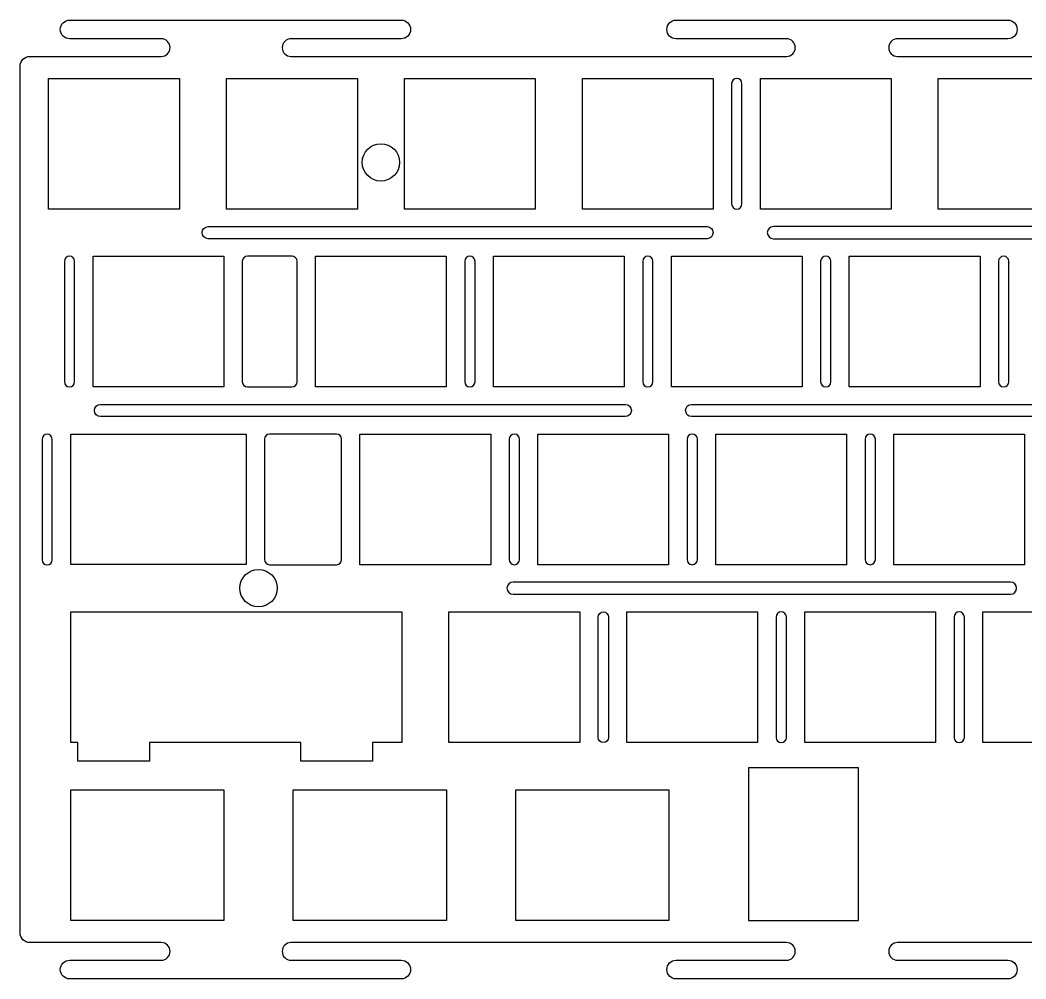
# Model space of a CAD drawing. Header units: millimetres. Extents: x -367 to 368, y -81 to 81.
# Drawn here: x 62.7 to 170.4, y -81.1 to 21.6 of the extents above; entities that cross this region are included whole.
import ezdxf

# ---------------------------------------------------------------- set-up
doc = ezdxf.new("R2010")
doc.units = ezdxf.units.MM
doc.header["$MEASUREMENT"] = 0
doc.layers.add('Ä¬ÈÏÖµ', color=7, linetype='Continuous', lineweight=0)

msp = doc.modelspace()

# ---------------------------------------------------------------- linework, layer by layer
at = {"layer": 'Ä¬ÈÏÖµ', "color": 7, "lineweight": 25, "true_color": 0xffffff}
for points in [[(65.74, 1.4), (65.74, 15.4), (79.74, 15.4), (79.74, 1.4)], [(84.79, 1.4), (84.79, 15.4), (98.79, 15.4), (98.79, 1.4)], [(103.84, 1.4), (103.84, 15.4), (117.84, 15.4), (117.84, 1.4)], [(122.89, 1.4), (122.89, 15.4), (136.89, 15.4), (136.89, 1.4)], [(141.94, 1.4), (141.94, 15.4), (155.94, 15.4), (155.94, 1.4)], [(160.99, 1.4), (160.99, 15.4), (174.99, 15.4), (174.99, 1.4)], [(70.5, -17.64), (70.5, -3.64), (84.5, -3.64), (84.5, -17.64)], [(94.31, -17.64), (94.31, -3.64), (108.31, -3.64), (108.31, -17.64)], [(113.36, -17.64), (113.36, -3.64), (127.36, -3.64), (127.36, -17.64)], [(132.41, -17.64), (132.41, -3.64), (146.41, -3.64), (146.41, -17.64)], [(151.46, -17.64), (151.46, -3.64), (165.46, -3.64), (165.46, -17.64)], [(68.11, -36.66), (68.11, -22.71), (86.88, -22.71), (86.88, -36.66)], [(99.07, -36.69), (99.07, -22.69), (113.07, -22.69), (113.07, -36.69)], [(118.12, -36.69), (118.12, -22.69), (132.12, -22.69), (132.12, -36.69)], [(137.17, -36.69), (137.17, -22.69), (151.17, -22.69), (151.17, -36.69)], [(156.22, -36.69), (156.22, -22.69), (170.22, -22.69), (170.22, -36.69)], [(179.75, -36.69), (179.75, -55.74), (165.75, -55.74), (165.75, -41.74), (175.27, -41.74), (175.27, -22.69), (189.27, -22.69), (189.27, -36.69)], [(100.43, -55.74), (100.43, -57.74), (92.75, -57.74), (92.75, -55.74), (76.55, -55.74), (76.55, -57.74), (68.87, -57.74), (68.87, -55.74), (68.12, -55.74), (68.12, -41.74), (103.56, -41.74), (103.56, -55.74)], [(108.6, -55.74), (108.6, -41.74), (122.6, -41.74), (122.6, -55.74)], [(127.65, -55.74), (127.65, -41.74), (141.65, -41.74), (141.65, -55.74)], [(146.7, -55.74), (146.7, -41.74), (160.7, -41.74), (160.7, -55.74)], [(140.68, -74.8), (152.44, -74.8), (152.44, -58.45), (140.68, -58.45)], [(68.12, -74.8), (68.12, -60.8), (84.5, -60.8), (84.5, -74.8)], [(91.93, -74.8), (91.93, -60.8), (108.32, -60.8), (108.32, -74.8)], [(115.75, -74.8), (115.75, -60.8), (132.14, -60.8), (132.14, -74.8)]]:
    msp.add_lwpolyline(points, close=True, dxfattribs=at)
for centre in [(101.31, 6.4), (88.21, -39.2)]:
    msp.add_circle(centre, 2, dxfattribs=at)
for points, knots in [([(197.86, -79.05), (197.31, -79.05), (196.86, -79.5), (196.86, -80.05), (196.86, -80.6), (197.31, -81.05), (197.86, -81.05), (197.86, -81.05), (233.36, -81.05), (233.36, -81.05), (233.92, -81.05), (234.36, -80.6), (234.36, -80.05), (234.36, -79.5), (233.92, -79.05), (233.36, -79.05), (233.36, -79.05), (221.56, -79.05), (221.56, -79.05), (221.04, -79.05), (220.61, -78.63), (220.61, -78.11), (220.61, -77.58), (221.04, -77.16), (221.56, -77.16), (221.56, -77.16), (274.61, -77.16), (274.61, -77.16), (275.13, -77.16), (275.55, -77.58), (275.55, -78.1), (275.55, -78.63), (275.13, -79.05), (274.61, -79.05), (274.61, -79.05), (262.8, -79.05), (262.8, -79.05), (262.25, -79.05), (261.8, -79.5), (261.8, -80.05), (261.8, -80.6), (262.25, -81.05), (262.8, -81.05), (262.8, -81.05), (298.3, -81.05), (298.3, -81.05), (298.85, -81.05), (299.3, -80.6), (299.3, -80.05), (299.3, -79.5), (298.85, -79.05), (298.3, -79.05), (298.3, -79.05), (286.5, -79.05), (286.5, -79.05), (285.98, -79.05), (285.55, -78.63), (285.55, -78.11), (285.55, -77.58), (285.97, -77.16), (286.5, -77.16), (286.5, -77.16), (339.54, -77.16), (339.54, -77.16), (340.07, -77.16), (340.49, -77.58), (340.49, -78.1), (340.49, -78.63), (340.07, -79.05), (339.54, -79.05), (339.54, -79.05), (327.74, -79.05), (327.74, -79.05), (327.19, -79.05), (326.74, -79.5), (326.74, -80.05), (326.74, -80.6), (327.19, -81.05), (327.74, -81.05), (327.74, -81.05), (363.24, -81.05), (363.24, -81.05), (363.79, -81.05), (364.24, -80.6), (364.24, -80.05), (364.24, -79.5), (363.79, -79.05), (363.24, -79.05), (363.24, -79.05), (353.43, -79.05), (353.43, -79.05), (352.91, -79.05), (352.49, -78.63), (352.49, -78.11), (352.49, -77.58), (352.91, -77.16), (353.43, -77.16), (353.43, -77.16), (366.49, -77.16), (366.49, -77.16), (367.07, -77.16), (367.54, -76.69), (367.54, -76.11), (367.54, -76.11), (367.54, 16.7), (367.54, 16.7), (367.54, 17.28), (367.07, 17.75), (366.49, 17.75), (366.49, 17.75), (353.43, 17.75), (353.43, 17.75), (352.91, 17.75), (352.49, 18.17), (352.49, 18.7), (352.49, 19.22), (352.91, 19.64), (353.43, 19.64), (353.43, 19.64), (363.24, 19.64), (363.24, 19.64), (363.79, 19.64), (364.24, 20.09), (364.24, 20.64), (364.24, 21.19), (363.79, 21.64), (363.24, 21.64), (363.24, 21.64), (327.74, 21.64), (327.74, 21.64), (327.19, 21.64), (326.74, 21.19), (326.74, 20.64), (326.74, 20.09), (327.19, 19.64), (327.74, 19.64), (327.74, 19.64), (339.54, 19.64), (339.54, 19.64), (340.07, 19.64), (340.49, 19.22), (340.49, 18.7), (340.49, 18.18), (340.07, 17.75), (339.54, 17.75), (339.54, 17.75), (286.5, 17.75), (286.5, 17.75), (285.97, 17.75), (285.55, 18.17), (285.55, 18.7), (285.55, 19.22), (285.97, 19.64), (286.5, 19.64), (286.5, 19.64), (298.3, 19.64), (298.3, 19.64), (298.85, 19.64), (299.3, 20.09), (299.3, 20.64), (299.3, 21.19), (298.85, 21.64), (298.3, 21.64), (298.3, 21.64), (262.8, 21.64), (262.8, 21.64), (262.25, 21.64), (261.8, 21.19), (261.8, 20.64), (261.8, 20.09), (262.25, 19.64), (262.8, 19.64), (262.8, 19.64), (274.61, 19.64), (274.61, 19.64), (275.13, 19.64), (275.55, 19.22), (275.55, 18.7), (275.55, 18.18), (275.13, 17.75), (274.61, 17.75), (274.61, 17.75), (221.56, 17.75), (221.56, 17.75), (221.04, 17.75), (220.61, 18.17), (220.61, 18.7), (220.61, 19.22), (221.04, 19.64), (221.56, 19.64), (221.56, 19.64), (233.36, 19.64), (233.36, 19.64), (233.92, 19.64), (234.36, 20.09), (234.36, 20.64), (234.36, 21.19), (233.92, 21.64), (233.36, 21.64), (233.36, 21.64), (197.86, 21.64), (197.86, 21.64), (197.31, 21.64), (196.86, 21.19), (196.86, 20.64), (196.86, 20.09), (197.31, 19.64), (197.86, 19.64), (197.86, 19.64), (209.67, 19.64), (209.67, 19.64), (210.19, 19.64), (210.61, 19.22), (210.61, 18.7), (210.61, 18.18), (210.19, 17.75), (209.67, 17.75), (209.67, 17.75), (156.62, 17.75), (156.62, 17.75), (156.1, 17.75), (155.68, 18.17), (155.68, 18.7), (155.68, 19.22), (156.1, 19.64), (156.62, 19.64), (156.62, 19.64), (168.43, 19.64), (168.43, 19.64), (168.98, 19.64), (169.43, 20.09), (169.43, 20.64), (169.43, 21.19), (168.98, 21.64), (168.43, 21.64), (168.43, 21.64), (132.93, 21.64), (132.93, 21.64), (132.37, 21.64), (131.93, 21.19), (131.93, 20.64), (131.93, 20.09), (132.37, 19.64), (132.93, 19.64), (132.93, 19.64), (144.73, 19.64), (144.73, 19.64), (145.25, 19.64), (145.68, 19.22), (145.68, 18.7), (145.68, 18.18), (145.25, 17.75), (144.73, 17.75), (144.73, 17.75), (91.68, 17.75), (91.68, 17.75), (91.16, 17.75), (90.74, 18.17), (90.74, 18.7), (90.74, 19.22), (91.16, 19.64), (91.68, 19.64), (91.68, 19.64), (103.49, 19.64), (103.49, 19.64), (104.04, 19.64), (104.49, 20.09), (104.49, 20.64), (104.49, 21.19), (104.04, 21.64), (103.49, 21.64), (103.49, 21.64), (67.99, 21.64), (67.99, 21.64), (67.44, 21.64), (66.99, 21.19), (66.99, 20.64), (66.99, 20.09), (67.44, 19.64), (67.99, 19.64), (67.99, 19.64), (77.79, 19.64), (77.79, 19.64), (78.32, 19.64), (78.74, 19.22), (78.74, 18.7), (78.74, 18.18), (78.32, 17.75), (77.79, 17.75), (77.79, 17.75), (63.73, 17.75), (63.73, 17.75), (63.15, 17.75), (62.68, 17.28), (62.68, 16.7), (62.68, 16.7), (62.68, -76.11), (62.68, -76.11), (62.68, -76.69), (63.15, -77.16), (63.73, -77.16), (63.73, -77.16), (77.79, -77.16), (77.79, -77.16), (78.32, -77.16), (78.74, -77.58), (78.74, -78.1), (78.74, -78.63), (78.32, -79.05), (77.79, -79.05), (77.79, -79.05), (67.99, -79.05), (67.99, -79.05), (67.44, -79.05), (66.99, -79.5), (66.99, -80.05), (66.99, -80.6), (67.44, -81.05), (67.99, -81.05), (67.99, -81.05), (103.49, -81.05), (103.49, -81.05), (104.04, -81.05), (104.49, -80.6), (104.49, -80.05), (104.49, -79.5), (104.04, -79.05), (103.49, -79.05), (103.49, -79.05), (91.68, -79.05), (91.68, -79.05), (91.16, -79.05), (90.74, -78.63), (90.74, -78.11), (90.74, -77.58), (91.16, -77.16), (91.68, -77.16), (91.68, -77.16), (144.73, -77.16), (144.73, -77.16), (145.25, -77.16), (145.68, -77.58), (145.68, -78.1), (145.68, -78.63), (145.25, -79.05), (144.73, -79.05), (144.73, -79.05), (132.93, -79.05), (132.93, -79.05), (132.37, -79.05), (131.93, -79.5), (131.93, -80.05), (131.93, -80.6), (132.37, -81.05), (132.93, -81.05), (132.93, -81.05), (168.43, -81.05), (168.43, -81.05), (168.98, -81.05), (169.43, -80.6), (169.43, -80.05), (169.43, -79.5), (168.98, -79.05), (168.43, -79.05), (168.43, -79.05), (156.62, -79.05), (156.62, -79.05), (156.1, -79.05), (155.68, -78.63), (155.68, -78.11), (155.68, -77.58), (156.1, -77.16), (156.62, -77.16), (156.62, -77.16), (209.67, -77.16), (209.67, -77.16), (210.19, -77.16), (210.61, -77.58), (210.61, -78.1), (210.61, -78.63), (210.19, -79.05), (209.67, -79.05), (209.67, -79.05), (197.86, -79.05), (197.86, -79.05)], [0, 0, 0, 0, 1, 1, 1, 2, 2, 2, 3, 3, 3, 4, 4, 4, 5, 5, 5, 6, 6, 6, 7, 7, 7, 8, 8, 8, 9, 9, 9, 10, 10, 10, 11, 11, 11, 12, 12, 12, 13, 13, 13, 14, 14, 14, 15, 15, 15, 16, 16, 16, 17, 17, 17, 18, 18, 18, 19, 19, 19, 20, 20, 20, 21, 21, 21, 22, 22, 22, 23, 23, 23, 24, 24, 24, 25, 25, 25, 26, 26, 26, 27, 27, 27, 28, 28, 28, 29, 29, 29, 30, 30, 30, 31, 31, 31, 32, 32, 32, 33, 33, 33, 34, 34, 34, 35, 35, 35, 36, 36, 36, 37, 37, 37, 38, 38, 38, 39, 39, 39, 40, 40, 40, 41, 41, 41, 42, 42, 42, 43, 43, 43, 44, 44, 44, 45, 45, 45, 46, 46, 46, 47, 47, 47, 48, 48, 48, 49, 49, 49, 50, 50, 50, 51, 51, 51, 52, 52, 52, 53, 53, 53, 54, 54, 54, 55, 55, 55, 56, 56, 56, 57, 57, 57, 58, 58, 58, 59, 59, 59, 60, 60, 60, 61, 61, 61, 62, 62, 62, 63, 63, 63, 64, 64, 64, 65, 65, 65, 66, 66, 66, 67, 67, 67, 68, 68, 68, 69, 69, 69, 70, 70, 70, 71, 71, 71, 72, 72, 72, 73, 73, 73, 74, 74, 74, 75, 75, 75, 76, 76, 76, 77, 77, 77, 78, 78, 78, 79, 79, 79, 80, 80, 80, 81, 81, 81, 82, 82, 82, 83, 83, 83, 84, 84, 84, 85, 85, 85, 86, 86, 86, 87, 87, 87, 88, 88, 88, 89, 89, 89, 90, 90, 90, 91, 91, 91, 92, 92, 92, 93, 93, 93, 94, 94, 94, 95, 95, 95, 96, 96, 96, 97, 97, 97, 98, 98, 98, 99, 99, 99, 100, 100, 100, 101, 101, 101, 102, 102, 102, 103, 103, 103, 104, 104, 104, 105, 105, 105, 106, 106, 106, 107, 107, 107, 108, 108, 108, 109, 109, 109, 110, 110, 110, 111, 111, 111, 112, 112, 112, 113, 113, 113, 114, 114, 114, 115, 115, 115, 116, 116, 116, 117, 117, 117, 118, 118, 118, 119, 119, 119, 120, 120, 120, 121, 121, 121, 122, 122, 122, 123, 123, 123, 124, 124, 124, 125, 125, 125, 126, 126, 126, 127, 127, 127, 128, 128, 128, 128]), ([(138.86, 14.85), (138.86, 14.85), (138.86, 14.85), (138.86, 14.85), (138.86, 15.15), (139.11, 15.4), (139.41, 15.4), (139.71, 15.4), (139.96, 15.15), (139.96, 14.85), (139.96, 14.85), (139.96, 1.95), (139.96, 1.95), (139.96, 1.95), (139.96, 1.95), (139.96, 1.95), (139.96, 1.64), (139.71, 1.4), (139.41, 1.4), (139.11, 1.4), (138.86, 1.64), (138.86, 1.95), (138.86, 1.95), (138.86, 14.85), (138.86, 14.85)], [0, 0, 0, 0, 1, 1, 1, 2, 2, 2, 3, 3, 3, 4, 4, 4, 5, 5, 5, 6, 6, 6, 7, 7, 7, 8, 8, 8, 8]), ([(82.81, -0.47), (82.45, -0.47), (82.16, -0.76), (82.16, -1.12), (82.16, -1.48), (82.45, -1.77), (82.81, -1.77), (82.81, -1.77), (136.23, -1.77), (136.23, -1.77), (136.59, -1.77), (136.88, -1.48), (136.88, -1.12), (136.88, -0.76), (136.59, -0.47), (136.23, -0.47), (136.23, -0.47), (82.81, -0.47), (82.81, -0.47)], [0, 0, 0, 0, 1, 1, 1, 2, 2, 2, 3, 3, 3, 4, 4, 4, 5, 5, 5, 6, 6, 6, 6]), ([(193.2, -0.47), (193.56, -0.47), (193.85, -0.76), (193.85, -1.12), (193.85, -1.48), (193.56, -1.77), (193.2, -1.77), (193.2, -1.77), (143.33, -1.77), (143.33, -1.77), (142.97, -1.77), (142.68, -1.48), (142.68, -1.12), (142.68, -0.76), (142.97, -0.47), (143.33, -0.47), (143.33, -0.47), (193.2, -0.47), (193.2, -0.47)], [0, 0, 0, 0, 1, 1, 1, 2, 2, 2, 3, 3, 3, 4, 4, 4, 5, 5, 5, 6, 6, 6, 6]), ([(67.42, -4.19), (67.42, -4.19), (67.42, -4.19), (67.42, -4.19), (67.42, -3.89), (67.67, -3.64), (67.97, -3.64), (68.28, -3.64), (68.52, -3.89), (68.52, -4.19), (68.52, -4.19), (68.52, -17.09), (68.52, -17.09), (68.52, -17.09), (68.52, -17.09), (68.52, -17.09), (68.52, -17.39), (68.28, -17.64), (67.97, -17.64), (67.67, -17.64), (67.42, -17.39), (67.42, -17.09), (67.42, -17.09), (67.42, -4.19), (67.42, -4.19)], [0, 0, 0, 0, 1, 1, 1, 2, 2, 2, 3, 3, 3, 4, 4, 4, 5, 5, 5, 6, 6, 6, 7, 7, 7, 8, 8, 8, 8]), ([(86.47, -17.09), (86.47, -17.09), (86.47, -4.19), (86.47, -4.19), (86.47, -4.19), (86.47, -4.19), (86.47, -4.19), (86.47, -3.89), (86.72, -3.64), (87.02, -3.64), (87.02, -3.64), (91.79, -3.64), (91.79, -3.64), (91.79, -3.64), (91.79, -3.64), (91.79, -3.64), (92.09, -3.64), (92.34, -3.89), (92.34, -4.19), (92.34, -4.19), (92.34, -17.09), (92.34, -17.09), (92.34, -17.09), (92.34, -17.09), (92.34, -17.09), (92.34, -17.39), (92.09, -17.64), (91.79, -17.64), (91.79, -17.64), (87.02, -17.64), (87.02, -17.64), (87.02, -17.64), (87.02, -17.64), (87.02, -17.64), (86.72, -17.64), (86.47, -17.39), (86.47, -17.09)], [0, 0, 0, 0, 1, 1, 1, 2, 2, 2, 3, 3, 3, 4, 4, 4, 5, 5, 5, 6, 6, 6, 7, 7, 7, 8, 8, 8, 9, 9, 9, 10, 10, 10, 11, 11, 11, 12, 12, 12, 12]), ([(111.39, -4.19), (111.39, -4.19), (111.39, -17.09), (111.39, -17.09), (111.39, -17.09), (111.39, -17.09), (111.39, -17.09), (111.39, -17.39), (111.14, -17.64), (110.84, -17.64), (110.53, -17.64), (110.29, -17.39), (110.29, -17.09), (110.29, -17.09), (110.29, -4.19), (110.29, -4.19), (110.29, -4.19), (110.29, -4.19), (110.29, -4.19), (110.29, -3.89), (110.53, -3.64), (110.84, -3.64), (111.14, -3.64), (111.39, -3.89), (111.39, -4.19)], [0, 0, 0, 0, 1, 1, 1, 2, 2, 2, 3, 3, 3, 4, 4, 4, 5, 5, 5, 6, 6, 6, 7, 7, 7, 8, 8, 8, 8]), ([(129.34, -4.19), (129.34, -4.19), (129.34, -4.19), (129.34, -4.19), (129.34, -3.89), (129.58, -3.64), (129.89, -3.64), (130.19, -3.64), (130.44, -3.89), (130.44, -4.19), (130.44, -4.19), (130.44, -17.09), (130.44, -17.09), (130.44, -17.09), (130.44, -17.09), (130.44, -17.09), (130.44, -17.39), (130.19, -17.64), (129.89, -17.64), (129.58, -17.64), (129.34, -17.39), (129.34, -17.09), (129.34, -17.09), (129.34, -4.19), (129.34, -4.19)], [0, 0, 0, 0, 1, 1, 1, 2, 2, 2, 3, 3, 3, 4, 4, 4, 5, 5, 5, 6, 6, 6, 7, 7, 7, 8, 8, 8, 8]), ([(149.49, -4.19), (149.49, -4.19), (149.49, -17.09), (149.49, -17.09), (149.49, -17.09), (149.49, -17.09), (149.49, -17.09), (149.49, -17.39), (149.24, -17.64), (148.94, -17.64), (148.63, -17.64), (148.39, -17.39), (148.39, -17.09), (148.39, -17.09), (148.39, -4.19), (148.39, -4.19), (148.39, -4.19), (148.39, -4.19), (148.39, -4.19), (148.39, -3.89), (148.63, -3.64), (148.94, -3.64), (149.24, -3.64), (149.49, -3.89), (149.49, -4.19)], [0, 0, 0, 0, 1, 1, 1, 2, 2, 2, 3, 3, 3, 4, 4, 4, 5, 5, 5, 6, 6, 6, 7, 7, 7, 8, 8, 8, 8]), ([(167.44, -4.19), (167.44, -4.19), (167.44, -4.19), (167.44, -4.19), (167.44, -3.89), (167.68, -3.64), (167.99, -3.64), (168.29, -3.64), (168.54, -3.89), (168.54, -4.19), (168.54, -4.19), (168.54, -17.09), (168.54, -17.09), (168.54, -17.09), (168.54, -17.09), (168.54, -17.09), (168.54, -17.39), (168.29, -17.64), (167.99, -17.64), (167.68, -17.64), (167.44, -17.39), (167.44, -17.09), (167.44, -17.09), (167.44, -4.19), (167.44, -4.19)], [0, 0, 0, 0, 1, 1, 1, 2, 2, 2, 3, 3, 3, 4, 4, 4, 5, 5, 5, 6, 6, 6, 7, 7, 7, 8, 8, 8, 8]), ([(127.48, -19.53), (127.48, -19.53), (71.3, -19.53), (71.3, -19.53), (70.94, -19.53), (70.65, -19.82), (70.65, -20.18), (70.65, -20.54), (70.94, -20.83), (71.3, -20.83), (71.3, -20.83), (127.48, -20.83), (127.48, -20.83), (127.83, -20.83), (128.13, -20.54), (128.13, -20.18), (128.13, -19.82), (127.84, -19.53), (127.48, -19.53)], [0, 0, 0, 0, 1, 1, 1, 2, 2, 2, 3, 3, 3, 4, 4, 4, 5, 5, 5, 6, 6, 6, 6]), ([(190.75, -19.53), (190.75, -19.53), (134.58, -19.53), (134.58, -19.53), (134.22, -19.53), (133.93, -19.82), (133.93, -20.18), (133.93, -20.54), (134.22, -20.83), (134.58, -20.83), (134.58, -20.83), (190.75, -20.83), (190.75, -20.83), (191.11, -20.83), (191.4, -20.54), (191.4, -20.18), (191.4, -19.82), (191.11, -19.53), (190.75, -19.53)], [0, 0, 0, 0, 1, 1, 1, 2, 2, 2, 3, 3, 3, 4, 4, 4, 5, 5, 5, 6, 6, 6, 6]), ([(65.03, -23.26), (65.03, -23.26), (65.03, -23.26), (65.03, -23.26), (65.03, -22.96), (65.28, -22.71), (65.58, -22.71), (65.89, -22.71), (66.13, -22.96), (66.13, -23.26), (66.13, -23.26), (66.13, -36.16), (66.13, -36.16), (66.13, -36.16), (66.13, -36.16), (66.13, -36.16), (66.13, -36.47), (65.89, -36.71), (65.58, -36.71), (65.28, -36.71), (65.03, -36.47), (65.03, -36.16), (65.03, -36.16), (65.03, -23.26), (65.03, -23.26)], [0, 0, 0, 0, 1, 1, 1, 2, 2, 2, 3, 3, 3, 4, 4, 4, 5, 5, 5, 6, 6, 6, 7, 7, 7, 8, 8, 8, 8]), ([(88.85, -36.14), (88.85, -36.14), (88.85, -23.24), (88.85, -23.24), (88.85, -23.24), (88.85, -23.24), (88.85, -23.24), (88.85, -22.94), (89.1, -22.69), (89.4, -22.69), (89.4, -22.69), (96.55, -22.69), (96.55, -22.69), (96.55, -22.69), (96.55, -22.69), (96.55, -22.69), (96.85, -22.69), (97.1, -22.94), (97.1, -23.24), (97.1, -23.24), (97.1, -36.14), (97.1, -36.14), (97.1, -36.14), (97.1, -36.14), (97.1, -36.14), (97.1, -36.44), (96.85, -36.69), (96.55, -36.69), (96.55, -36.69), (89.4, -36.69), (89.4, -36.69), (89.4, -36.69), (89.4, -36.69), (89.4, -36.69), (89.1, -36.69), (88.85, -36.44), (88.85, -36.14)], [0, 0, 0, 0, 1, 1, 1, 2, 2, 2, 3, 3, 3, 4, 4, 4, 5, 5, 5, 6, 6, 6, 7, 7, 7, 8, 8, 8, 9, 9, 9, 10, 10, 10, 11, 11, 11, 12, 12, 12, 12]), ([(116.15, -23.24), (116.15, -23.24), (116.15, -36.14), (116.15, -36.14), (116.15, -36.14), (116.15, -36.14), (116.15, -36.14), (116.15, -36.44), (115.9, -36.69), (115.6, -36.69), (115.29, -36.69), (115.05, -36.44), (115.05, -36.14), (115.05, -36.14), (115.05, -23.24), (115.05, -23.24), (115.05, -23.24), (115.05, -23.24), (115.05, -23.24), (115.05, -22.94), (115.29, -22.69), (115.6, -22.69), (115.9, -22.69), (116.15, -22.94), (116.15, -23.24)], [0, 0, 0, 0, 1, 1, 1, 2, 2, 2, 3, 3, 3, 4, 4, 4, 5, 5, 5, 6, 6, 6, 7, 7, 7, 8, 8, 8, 8]), ([(134.1, -23.24), (134.1, -23.24), (134.1, -23.24), (134.1, -23.24), (134.1, -22.94), (134.34, -22.69), (134.65, -22.69), (134.95, -22.69), (135.2, -22.94), (135.2, -23.24), (135.2, -23.24), (135.2, -36.14), (135.2, -36.14), (135.2, -36.14), (135.2, -36.14), (135.2, -36.14), (135.2, -36.44), (134.95, -36.69), (134.65, -36.69), (134.34, -36.69), (134.1, -36.44), (134.1, -36.14), (134.1, -36.14), (134.1, -23.24), (134.1, -23.24)], [0, 0, 0, 0, 1, 1, 1, 2, 2, 2, 3, 3, 3, 4, 4, 4, 5, 5, 5, 6, 6, 6, 7, 7, 7, 8, 8, 8, 8]), ([(154.25, -23.24), (154.25, -23.24), (154.25, -36.14), (154.25, -36.14), (154.25, -36.14), (154.25, -36.14), (154.25, -36.14), (154.25, -36.44), (154, -36.69), (153.7, -36.69), (153.39, -36.69), (153.15, -36.44), (153.15, -36.14), (153.15, -36.14), (153.15, -23.24), (153.15, -23.24), (153.15, -23.24), (153.15, -23.24), (153.15, -23.24), (153.15, -22.94), (153.39, -22.69), (153.7, -22.69), (154, -22.69), (154.25, -22.94), (154.25, -23.24)], [0, 0, 0, 0, 1, 1, 1, 2, 2, 2, 3, 3, 3, 4, 4, 4, 5, 5, 5, 6, 6, 6, 7, 7, 7, 8, 8, 8, 8]), ([(115.46, -39.85), (115.1, -39.85), (114.81, -39.56), (114.81, -39.2), (114.81, -38.84), (115.1, -38.55), (115.46, -38.55), (115.46, -38.55), (168.72, -38.55), (168.72, -38.55), (169.08, -38.55), (169.37, -38.84), (169.37, -39.2), (169.37, -39.56), (169.08, -39.85), (168.72, -39.85), (168.72, -39.85), (115.46, -39.85), (115.46, -39.85)], [0, 0, 0, 0, 1, 1, 1, 2, 2, 2, 3, 3, 3, 4, 4, 4, 5, 5, 5, 6, 6, 6, 6]), ([(125.68, -42.29), (125.68, -41.99), (125.43, -41.74), (125.13, -41.74), (124.82, -41.74), (124.58, -41.99), (124.58, -42.29), (124.58, -42.29), (124.58, -42.29), (124.58, -42.29), (124.58, -42.29), (124.58, -55.19), (124.58, -55.19), (124.58, -55.49), (124.82, -55.74), (125.13, -55.74), (125.43, -55.74), (125.68, -55.49), (125.68, -55.19), (125.68, -55.19), (125.68, -55.19), (125.68, -55.19), (125.68, -55.19), (125.68, -42.29), (125.68, -42.29)], [0, 0, 0, 0, 1, 1, 1, 2, 2, 2, 3, 3, 3, 4, 4, 4, 5, 5, 5, 6, 6, 6, 7, 7, 7, 8, 8, 8, 8]), ([(143.63, -42.29), (143.63, -42.29), (143.63, -42.29), (143.63, -42.29), (143.63, -41.99), (143.87, -41.74), (144.18, -41.74), (144.48, -41.74), (144.73, -41.99), (144.73, -42.29), (144.73, -42.29), (144.73, -55.19), (144.73, -55.19), (144.73, -55.19), (144.73, -55.19), (144.73, -55.19), (144.73, -55.49), (144.48, -55.74), (144.18, -55.74), (143.87, -55.74), (143.63, -55.49), (143.63, -55.19), (143.63, -55.19), (143.63, -42.29), (143.63, -42.29)], [0, 0, 0, 0, 1, 1, 1, 2, 2, 2, 3, 3, 3, 4, 4, 4, 5, 5, 5, 6, 6, 6, 7, 7, 7, 8, 8, 8, 8]), ([(163.78, -42.29), (163.78, -42.29), (163.78, -55.19), (163.78, -55.19), (163.78, -55.19), (163.78, -55.19), (163.78, -55.19), (163.78, -55.49), (163.53, -55.74), (163.23, -55.74), (162.92, -55.74), (162.68, -55.49), (162.68, -55.19), (162.68, -55.19), (162.68, -42.29), (162.68, -42.29), (162.68, -42.29), (162.68, -42.29), (162.68, -42.29), (162.68, -41.99), (162.92, -41.74), (163.23, -41.74), (163.53, -41.74), (163.78, -41.99), (163.78, -42.29)], [0, 0, 0, 0, 1, 1, 1, 2, 2, 2, 3, 3, 3, 4, 4, 4, 5, 5, 5, 6, 6, 6, 7, 7, 7, 8, 8, 8, 8])]:
    msp.add_open_spline(points, degree=3, knots=knots, dxfattribs=at)

doc.saveas('drawing.dxf')
